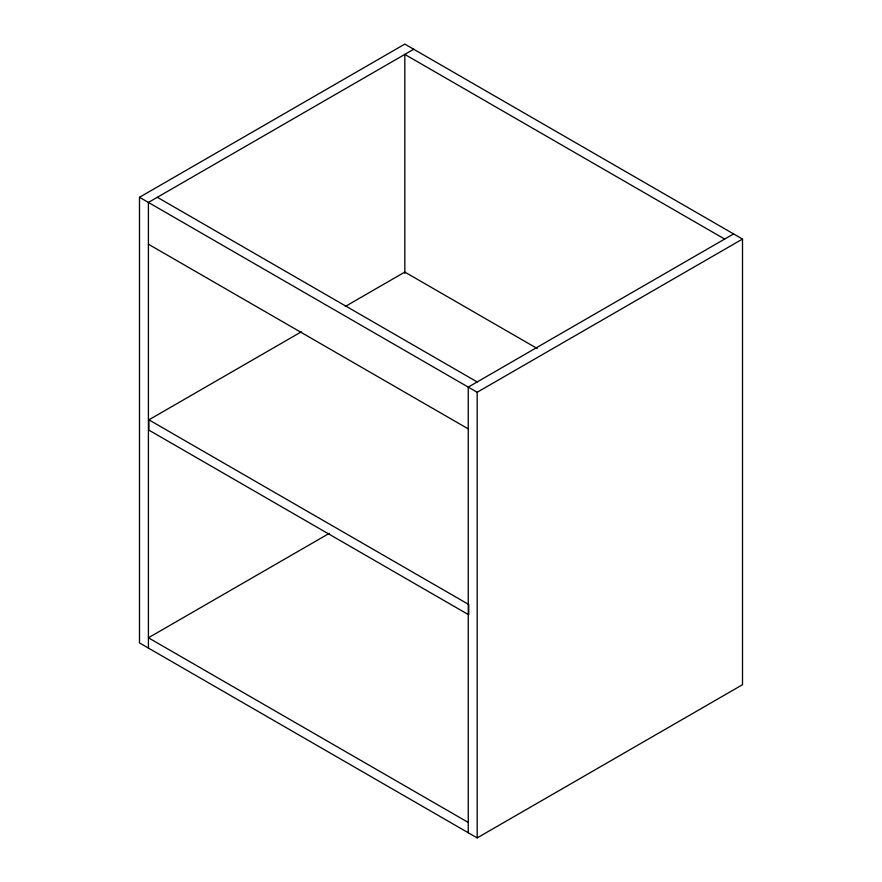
<?xml version="1.0" encoding="UTF-8"?>
<svg xmlns="http://www.w3.org/2000/svg" width="882" height="882" viewBox="0 0 882 882"><rect width="100%" height="100%" fill="white"/><g stroke="black" fill="none" stroke-linecap="round" stroke-linejoin="round"><path stroke-width="1.32" d="M139.488 197.292L404.816 44.1L742.512 239.066L742.512 684.708L477.184 837.9L139.488 642.934L139.488 197.292L477.184 392.258L742.512 239.066M413.746 49.249L148.408 202.441L148.408 648.083M148.893 419.832L468.739 604.49L468.739 614.798L148.893 430.14L148.893 419.832L301.258 331.864M345.303 306.44L404.816 272.075L537.292 348.555M733.592 233.917L468.254 387.099L468.254 832.751M329.262 533.367L148.408 637.785L468.254 822.443M724.662 239.066L404.816 54.408L404.816 273.453M157.338 197.292L477.184 381.95M148.408 244.215L468.254 428.884M477.184 392.258L477.184 837.9"/></g></svg>
